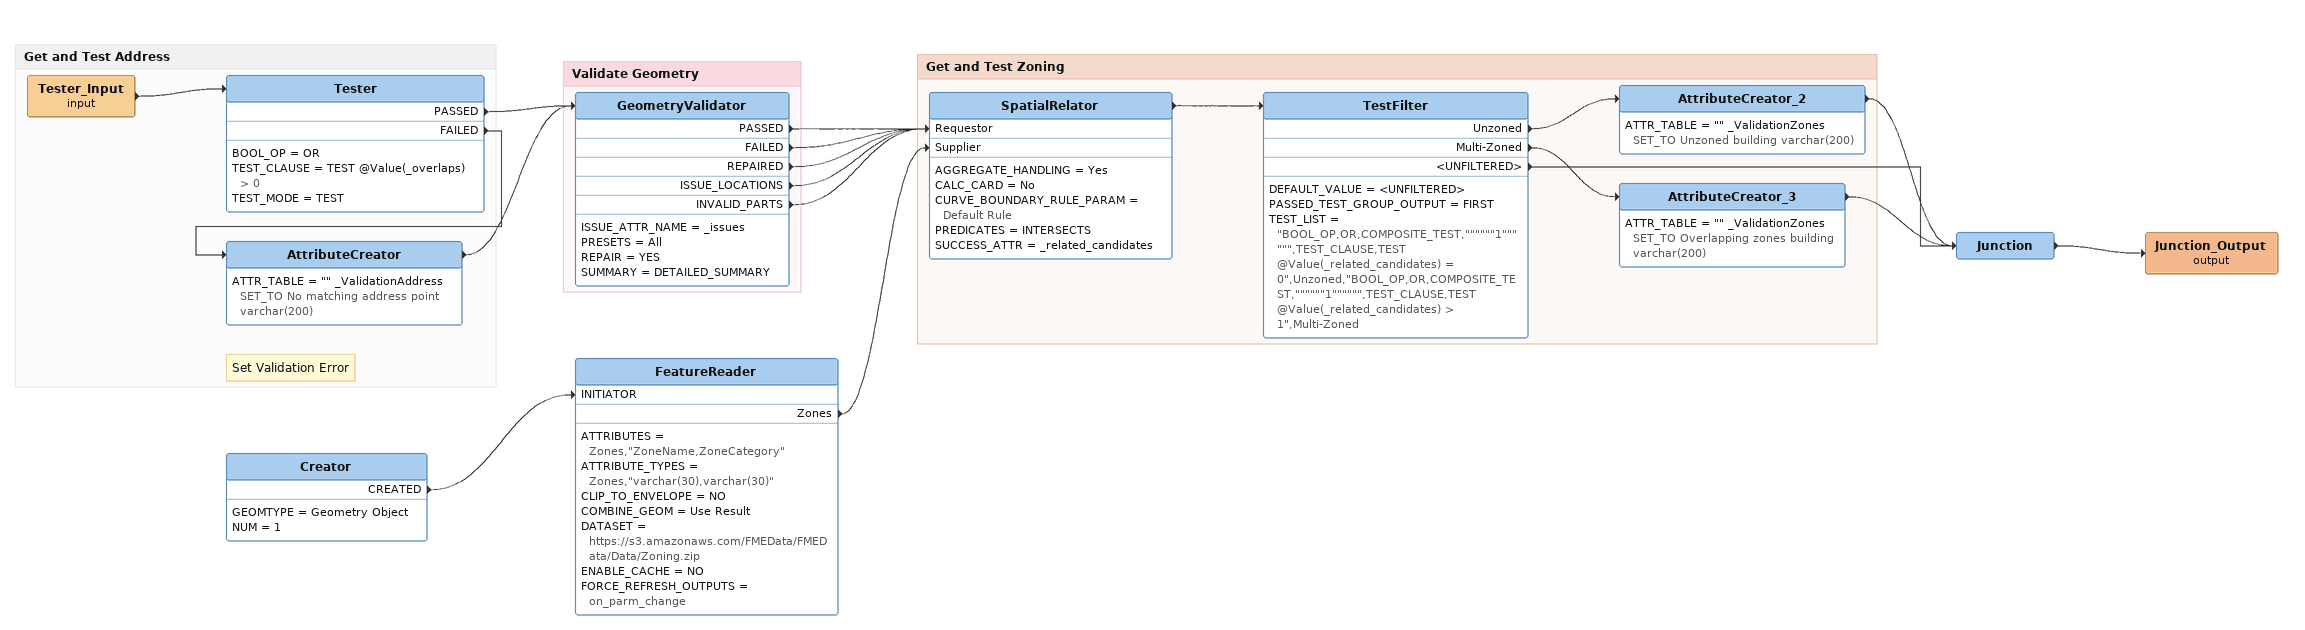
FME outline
Creator
    GEOMTYPE = Geometry Object
    NUM = 1
    CREATED -> FeatureReader [INITIATOR]
FeatureReader
    ATTRIBUTES = Zones,"ZoneName,ZoneCategory"
    ATTRIBUTE_TYPES = Zones,"varchar(30),varchar(30)"
    CLIP_TO_ENVELOPE = NO
    COMBINE_GEOM = Use Result
    DATASET = https://s3.amazonaws.com/FMEData/FMEData/Data/Zoning.zip
    ENABLE_CACHE = NO
    FORCE_REFRESH_OUTPUTS = on_parm_change
    Zones -> SpatialRelator [Supplier]
Junction
    -> Junction_Output (output)
Junction_Output (output)

Bookmark: Get and Test Address
Tester_Input (input)
    -> Tester
Tester
    BOOL_OP = OR
    TEST_CLAUSE = TEST @Value(_overlaps) > 0
    TEST_MODE = TEST
    PASSED -> GeometryValidator
    FAILED -> AttributeCreator
Note: Set Validation Error
AttributeCreator
    ATTR_TABLE = "" _ValidationAddress SET_TO No matching address point varchar(200)
    -> GeometryValidator

Bookmark: Validate Geometry
GeometryValidator
    ISSUE_ATTR_NAME = _issues
    PRESETS = All
    REPAIR = YES
    SUMMARY = DETAILED_SUMMARY
    PASSED -> SpatialRelator [Requestor]
    FAILED -> SpatialRelator [Requestor]
    REPAIRED -> SpatialRelator [Requestor]
    ISSUE_LOCATIONS -> SpatialRelator [Requestor]
    INVALID_PARTS -> SpatialRelator [Requestor]

Bookmark: Get and Test Zoning
SpatialRelator
    AGGREGATE_HANDLING = Yes
    CALC_CARD = No
    CURVE_BOUNDARY_RULE_PARAM = Default Rule
    PREDICATES = INTERSECTS
    SUCCESS_ATTR = _related_candidates
    -> TestFilter
TestFilter
    DEFAULT_VALUE = <UNFILTERED>
    PASSED_TEST_GROUP_OUTPUT = FIRST
    TEST_LIST = "BOOL_OP,OR,COMPOSITE_TEST,""""""1"""""",TEST_CLAUSE,TEST @Value(_related_candidates) = 0",Unzoned,"BOOL_OP,OR,COMPOSITE_TEST,""""""1"""""",TEST_CLAUSE,TEST @Value(_related_candidates) > 1",Multi-Zoned
    Unzoned -> AttributeCreator_2
    Multi-Zoned -> AttributeCreator_3
    <UNFILTERED> -> Junction
AttributeCreator_2
    ATTR_TABLE = "" _ValidationZones SET_TO Unzoned building varchar(200)
    -> Junction
AttributeCreator_3
    ATTR_TABLE = "" _ValidationZones SET_TO Overlapping zones building varchar(200)
    -> Junction
